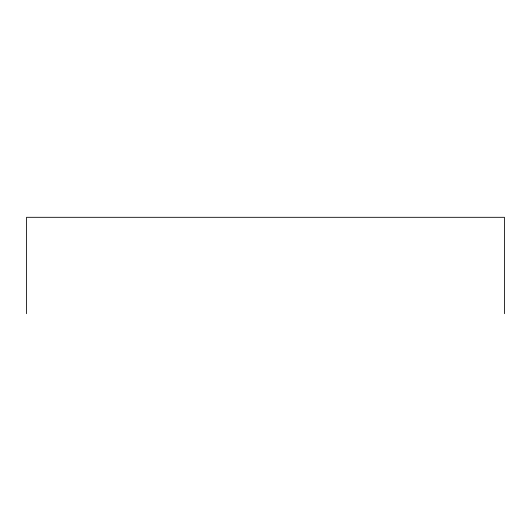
<?xml version="1.0" encoding="UTF-8"?>
<svg xmlns="http://www.w3.org/2000/svg" width="531" height="531" viewBox="0 0 531 531"><rect width="100%" height="100%" fill="white"/><g stroke="black" fill="none" stroke-linecap="round" stroke-linejoin="round"><path stroke-width="0.8" d="M504.45 313.688L504.45 217.312L26.55 217.312L26.55 313.688"/></g></svg>
